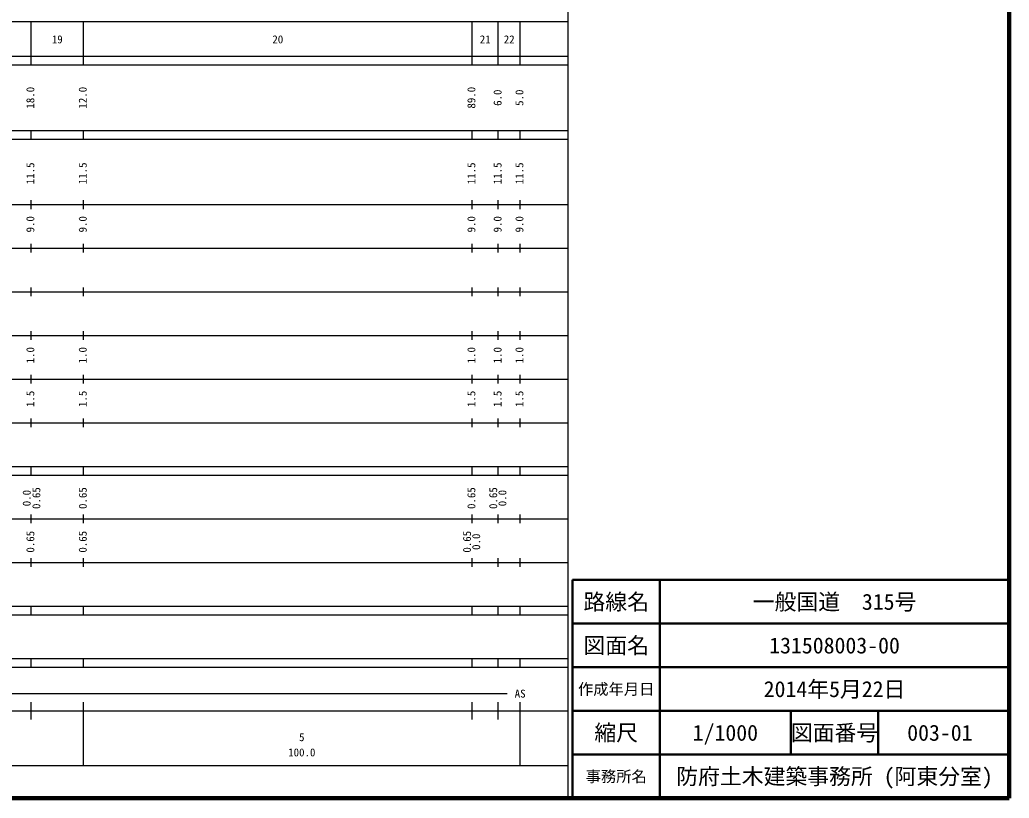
# Model space of a CAD drawing. Units: millimetres on the paper, enlarged 1000 times. Extents: x 40000 to 680000, y 20000 to 380000.
# Drawn here: x 453416 to 680000, y 20000 to 198357 of the extents above; entities that cross this region are included whole.
import ezdxf
from ezdxf.enums import TextEntityAlignment as Align

# ---------------------------------------------------------------- set-up
doc = ezdxf.new("R2010")
doc.units = ezdxf.units.MM
doc.header["$LTSCALE"] = 1000
for name, color, linetype, lineweight in [('M-TTL', 2, 'Continuous', 140), ('M-TTL-BAND', 7, 'Continuous', 25), ('M-TTL-FRAM', 2, 'Continuous', 50), ('M-TTL-LINE', 7, 'Continuous', 50)]:
    doc.layers.add(name, color=color, linetype=linetype, lineweight=lineweight)
doc.layers.add('M-TTL-TXT', color=7, linetype='Continuous')
doc.styles.add('ＭＳ ゴシック', font='')
doc.styles.get('ＭＳ ゴシック').set_extended_font_data('MS Gothic')

msp = doc.modelspace()

# ---------------------------------------------------------------- linework, layer by layer
at = {"layer": 'M-TTL'}
for p, q in [((680000, 20000), (680000, 380000)), ((40000, 20000), (680000, 20000))]:
    msp.add_line(p, q, dxfattribs=at)
at = {"layer": 'M-TTL-BAND'}
for p, q in [((579000, 20000), (579000, 370000)), ((68000, 198000), (579000, 198000)), ((456000, 188000), (456000, 198000)), ((468000, 188000), (468000, 198000)), ((557000, 188000), (557000, 198000)), ((563000, 188000), (563000, 198000)), ((568000, 188000), (568000, 198000)), ((40000, 190000), (579000, 190000)), ((40000, 188000), (579000, 188000)), ((40000, 173000), (579000, 173000)), ((456000, 171000), (456000, 173000)), ((468000, 171000), (468000, 173000)), ((557000, 171000), (557000, 173000)), ((563000, 171000), (563000, 173000)), ((568000, 171000), (568000, 173000)), ((40000, 171000), (579000, 171000)), ((456000, 155000), (456000, 157000)), ((468000, 155000), (468000, 157000)), ((557000, 155000), (557000, 157000)), ((563000, 155000), (563000, 157000)), ((568000, 155000), (568000, 157000)), ((40000, 156000), (579000, 156000)), ((46000, 146000), (579000, 146000)), ((456000, 145000), (456000, 147000)), ((468000, 145000), (468000, 147000)), ((557000, 145000), (557000, 147000)), ((563000, 145000), (563000, 147000)), ((568000, 145000), (568000, 147000)), ((52000, 136000), (579000, 136000)), ((456000, 135000), (456000, 137000)), ((468000, 135000), (468000, 137000)), ((557000, 135000), (557000, 137000)), ((563000, 135000), (563000, 137000)), ((568000, 135000), (568000, 137000)), ((456000, 125000), (456000, 127000)), ((468000, 125000), (468000, 127000)), ((557000, 125000), (557000, 127000)), ((563000, 125000), (563000, 127000)), ((568000, 125000), (568000, 127000)), ((46000, 126000), (579000, 126000)), ((52000, 116000), (579000, 116000)), ((456000, 115000), (456000, 117000)), ((468000, 115000), (468000, 117000)), ((557000, 115000), (557000, 117000)), ((563000, 115000), (563000, 117000)), ((568000, 115000), (568000, 117000)), ((456000, 105000), (456000, 107000)), ((468000, 105000), (468000, 107000)), ((557000, 105000), (557000, 107000)), ((563000, 105000), (563000, 107000)), ((568000, 105000), (568000, 107000)), ((46000, 106000), (579000, 106000)), ((40000, 96000), (579000, 96000)), ((456000, 94000), (456000, 96000)), ((468000, 94000), (468000, 96000)), ((557000, 94000), (557000, 96000)), ((563000, 94000), (563000, 96000)), ((568000, 94000), (568000, 96000)), ((40000, 94000), (579000, 94000)), ((49000, 84000), (579000, 84000)), ((456000, 83000), (456000, 85000)), ((468000, 83000), (468000, 85000)), ((557000, 83000), (557000, 85000)), ((563000, 83000), (563000, 85000)), ((568000, 83000), (568000, 85000)), ((456000, 73000), (456000, 75000)), ((468000, 73000), (468000, 75000)), ((557000, 73000), (557000, 75000)), ((563000, 73000), (563000, 75000)), ((568000, 73000), (568000, 75000)), ((40000, 74000), (579000, 74000)), ((40000, 64000), (579000, 64000)), ((456000, 62000), (456000, 64000)), ((468000, 62000), (468000, 64000)), ((557000, 62000), (557000, 64000)), ((563000, 62000), (563000, 64000)), ((568000, 62000), (568000, 64000)), ((40000, 62000), (579000, 62000)), ((40000, 52000), (579000, 52000)), ((40000, 50000), (579000, 50000)), ((456000, 50000), (456000, 52000)), ((468000, 50000), (468000, 52000)), ((557000, 50000), (557000, 52000)), ((563000, 50000), (563000, 52000)), ((568000, 50000), (568000, 52000)), ((71000, 44000), (565000, 44000)), ((456000, 38000), (456000, 42000)), ((468000, 27500), (468000, 42000)), ((557000, 38000), (557000, 42000)), ((563000, 38000), (563000, 42000)), ((568000, 27500), (568000, 42000)), ((40000, 40000), (579000, 40000)), ((68000, 27500), (579000, 27500))]:
    msp.add_line(p, q, dxfattribs=at)
at = {"layer": 'M-TTL-FRAM'}
for p, q in [((680000, 70000), (580000, 70000)), ((580000, 70000), (580000, 20000))]:
    msp.add_line(p, q, dxfattribs=at)
at = {"layer": 'M-TTL-LINE'}
for p, q in [((600000, 70000), (600000, 20000)), ((680000, 60000), (580000, 60000)), ((680000, 50000), (580000, 50000)), ((680000, 40000), (580000, 40000)), ((630000, 40000), (630000, 30000)), ((650000, 40000), (650000, 30000)), ((680000, 30000), (580000, 30000))]:
    msp.add_line(p, q, dxfattribs=at)

# ---------------------------------------------------------------- texts
at = {"layer": 'M-TTL-BAND', "style": 'ＭＳ ゴシック'}
for s, p in [('19', (462000, 192405)), ('20', (512500, 192405)), ('21', (560000, 192405)), ('22', (565500, 192405)), ('AS', (568000, 42500)), ('5', (518000, 32523)), ('100.0', (518000, 29033))]:
    msp.add_text(s, height=1833, dxfattribs=at).set_placement(p, align=Align.BOTTOM_CENTER)
for s, p in [('18.0', (457293, 180500)), ('12.0', (469293, 180500)), ('89.0', (558293, 180500)), ('6.0', (564293, 180500)), ('5.0', (569293, 180500)), ('11.5', (457293, 163174)), ('11.5', (469293, 163174)), ('11.5', (558293, 163174)), ('11.5', (564293, 163174)), ('11.5', (569293, 163174)), ('9.0', (457293, 151500)), ('9.0', (469293, 151500)), ('9.0', (558293, 151500)), ('9.0', (564293, 151500)), ('9.0', (569293, 151500)), ('1.0', (457293, 121500)), ('1.0', (469293, 121500)), ('1.0', (558293, 121500)), ('1.0', (564293, 121500)), ('1.0', (569293, 121500)), ('1.5', (457293, 111500)), ('1.5', (469293, 111500)), ('1.5', (558293, 111500)), ('1.5', (564293, 111500)), ('1.5', (569293, 111500)), ('0.65', (458663, 88764)), ('0.65', (469293, 88764)), ('0.65', (558293, 88764)), ('0.65', (563293, 88764)), ('0.0', (456452, 88764)), ('0.0', (565387, 88764)), ('0.65', (457293, 78764)), ('0.65', (469293, 78764)), ('0.65', (557293, 78764)), ('0.0', (559396, 78764))]:
    msp.add_text(s, height=1833, rotation=90, dxfattribs=at).set_placement(p, align=Align.BOTTOM_CENTER)
at = {"layer": 'M-TTL-TXT', "style": 'ＭＳ ゴシック'}
for s, height, p in [('路線名', 3666, (590000, 65000)), ('路線名', 3666, (590000, 65000)), ('一般国道\u3000315号', 3666, (640000, 65000)), ('図面名', 3666, (590000, 55000)), ('図面名', 3666, (590000, 55000)), ('131508003-00', 3666, (640000, 55000)), ('作成年月日', 2566, (590000, 45000)), ('作成年月日', 2566, (590000, 45000)), ('2014年5月22日', 3666, (640000, 45000)), ('縮尺', 3666, (590000, 35000)), ('縮尺', 3666, (590000, 35000)), ('1/1000', 3666, (615000, 35000)), ('図面番号', 3666, (640000, 35000)), ('図面番号', 3666, (640000, 35000)), ('003-01', 3666, (664125, 35000)), ('防府土木建築事務所 (阿東分室)', 3666, (640000, 25000)), ('事務所名', 2566, (590000, 25000)), ('事務所名', 2566, (590000, 25000))]:
    msp.add_text(s, height=height, dxfattribs=at).set_placement(p, align=Align.MIDDLE_CENTER)

doc.saveas('drawing.dxf')
